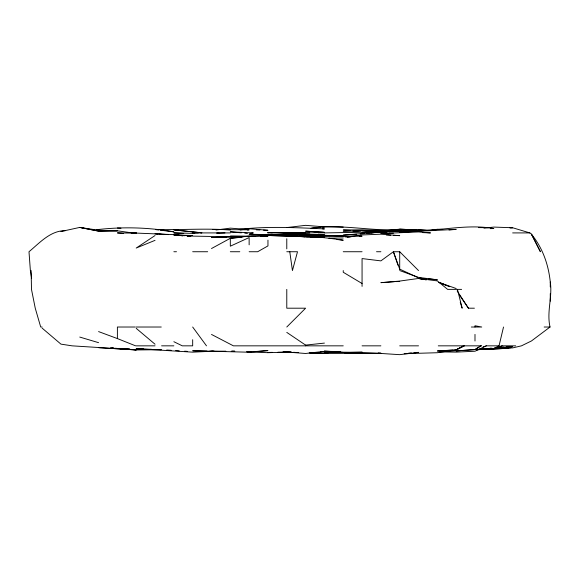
<?xml version="1.0" encoding="UTF-8"?>
<svg xmlns="http://www.w3.org/2000/svg" width="580" height="580" viewBox="0 0 580 580"><rect width="100%" height="100%" fill="white"/><g stroke="black" fill="none" stroke-linecap="round" stroke-linejoin="round"><path stroke-width="0.87" d="M497.401 348.283L493.812 348.457L512.64 347.899L521.471 345.839L531.454 340.96L550.036 327.019C546.512 311.88 552.588 297.105 550.275 281.996C548.477 264.618 542.648 247.849 531.454 234.255L540.408 251.735L531.454 234.03L529.837 232.913L512.64 227.751L493.812 227.085L483.959 228.107M478.58 349.37L493.812 348.558L499.032 345.839L503.52 327.019M286.781 327.019L305.602 308.197L286.781 308.197L286.781 289.376M155.034 235.538L136.213 248.051L155.034 240.352M211.497 248.537L230.318 238.307L249.139 236.038L267.96 236.161L260.79 236.357M404.188 353.706L437.349 352.727L456.17 349.798L463.696 345.839L456.17 349.972L437.349 350.994L452.588 350.023M499.032 345.839L486.359 345.839L474.991 351.241L456.17 352.118L439.147 351.886M456.17 349.798L464.551 345.839M193.415 233.573L194.902 232.913L218.899 232.913M515.7 345.839L502.186 345.839L493.812 348.761L476.789 349.566M483.111 346.898L486.359 345.839M498.002 346.927L502.186 345.839M96.019 229.992L98.571 229.477C123.641 226.737 149.016 227.404 173.855 231.848L160.413 230.195M194.902 232.913L192.676 233.363L173.855 232.913L183.715 233.428M249.973 233.493L253.3 232.913L230.318 231.855L241.352 232.834M429.649 230.564L437.349 229.245L442.728 229.383M240.178 229.948L249.139 228.723L267.96 230.289L263.48 230.115M215.977 230.006L230.318 228.143L247.348 229.419M310.981 228.259C339.858 223.844 368.894 230.912 397.916 229.854M286.781 227.563L305.602 225.337L324.423 226.86L322.632 227.055M345.042 236.952L362.065 234.958L380.886 234.189L399.707 235.661L393.436 235.342M311.873 228.223L320.841 227.251M387.164 230.521L399.707 229.151L429.287 230.543L399.707 229.151M476.789 349.907L492.021 348.246M239.279 229.383C267.539 226.127 296.083 227.614 324.423 228.897L322.632 228.904M286.781 332.391L305.602 345.1L324.423 343.099M510.842 347.71L493.812 349.45L480.37 349.211L483.959 348.87L480.37 349.196M364.668 233.638L360.274 234.001M366.408 233.479C383.728 231.754 401.106 230.434 418.528 230.833C443.657 230.202 468.705 224.054 493.812 228.542L490.23 228.636M476.789 349.602L478.58 349.435M480.37 349.262L484.851 348.848M237.488 237.684L230.318 238.307L230.318 246.188L249.139 237.568L249.139 244.84M239.279 237.532L241.969 237.3M449 229.97L456.17 229.375L399.707 232.239L407.776 232.275M250.93 236.321C281.633 233.885 312.816 235.603 343.244 240.192L336.973 239.518M478.58 349.269L483.959 348.841M247.348 229.963L249.139 229.825L212.396 229.506M408.668 353.104L411.358 352.901M414.048 352.705L418.528 352.364L399.707 354.663L380.886 353.452L320.841 351.473M251.829 351.777L249.139 351.973L267.96 352.691L291.262 352.053M253.619 351.647L267.96 350.595L249.139 352.212L192.676 350.777L207.017 351.132M371.04 232.848L373.723 232.652M379.095 232.268L387.164 231.811L324.423 232.913M324.423 352.908L340.554 351.755L324.423 352.945L310.082 352.879L320.841 352.901M389.847 230.572L392.537 230.383M494.711 347.949L512.64 346.673L506.362 346.992M394.327 281.735L380.886 282.656L399.707 281.075L418.528 278.458L437.349 280.901L447.615 289.376L461.622 289.376M396.125 281.612L399.707 281.365M443.627 351.509L456.17 350.632L448.108 350.661M356.693 234.24L343.244 235.146L380.886 231.964L399.707 231.144L388.955 231.717L396.125 231.362M62.72 231.42L60.929 231.536L79.75 227.418L98.571 230.253L117.392 230.796L132.269 232.913L173.855 234.646L192.676 236.125L239.279 236.923M296.641 233.436L305.602 232.913L267.96 232.413L267.96 232.913L305.602 233.037L324.423 232.428M343.244 231.543L362.065 230.492L399.707 230.202L393.436 230.536M371.026 231.811L362.065 232.319L380.886 230.963L418.528 231.007L405.087 231.13M372.824 231.71L379.095 231.355M347.724 236.93L351.313 236.749M359.382 236.328L362.065 236.19L305.602 236.683L267.96 235.487L324.423 237.292L312.772 237.126M498.3 347.391L503.672 347.123M499.191 348.196L509.051 347.703M216.891 233.276L224.982 232.913M353.104 231.137L361.173 230.804L353.104 231.144M143.383 348.863L136.213 349.131L151.452 349.269M285.889 234.139L267.96 234.777L249.139 234.276L286.781 234.886L267.96 234.777L286.781 233.965L305.602 233.957L296.641 234.03M213.295 351.183L192.676 352.154L136.213 348.638L140.694 348.674M226.737 237.068L211.497 237.539L246.449 236.51M393.436 233.153L380.886 233.523L418.528 231.935L430.483 232.913L422.798 232.609M509.95 227.824L512.64 227.751L509.95 227.751M309.191 235.19L324.423 234.777L305.602 234.907L286.781 233.965L295.742 234.588M362.065 353.06L345.042 353.293L380.886 353.387C356.983 352.807 333.087 354.01 309.191 352.937M65.409 230.68C50.532 230.448 39.563 242.955 29 251.735L30.37 270.555L31.617 278.255M324.423 350.943L343.244 352.423L362.065 351.966M267.96 352.444L272.44 352.357M277.82 352.241L291.262 352.248L286.781 352.067L305.602 353.481L324.423 351.335L332.492 351.429M99.47 231.137L117.392 230.796L98.571 231.087L79.75 227.418L98.571 231.152M318.275 232.87L324.423 232.776M390.746 231.13L401.498 231.159M305.602 233.037L309.785 232.986M328.904 238.141L343.244 237.988M211.497 351.204L214.187 351.19M305.602 236.763L320.841 236.713M225.838 351.19L209.706 351.197M131.943 232.913L136.213 232.913L131.732 232.899M192.676 232.913L198.396 232.913M216.891 232.913L230.318 232.913M267.96 232.913L267.96 232.413L272.245 232.826M512.64 232.913L529.837 232.913M173.855 251.735L176.487 251.735M192.676 251.735L207.676 251.735M230.318 251.735L239.794 251.735M249.139 251.735L257.665 251.735L267.96 245.905L267.96 240.142M286.781 251.735L297.511 251.735L292.436 270.555L289.775 251.735M343.244 251.735L362.065 251.735M376.522 251.735L380.886 251.735M418.528 270.555L399.707 251.735L393.399 251.735L380.886 260.884L362.065 258.571L362.065 286.397M459.744 295.524L468.43 308.197L474.404 308.197M42.108 327.019L40.709 327.019L35.249 308.197L31.487 289.376L31.139 270.555M135.292 327.019L117.392 327.019L117.392 338.575L135.575 345.839M136.213 327.019L161.262 327.019M471.322 327.019L481.733 327.019L474.991 325.757L474.991 327.019M544.156 327.019L550.036 327.019M136.213 345.839L155.034 345.839M161.581 345.839L173.855 345.839M343.244 345.839L233.414 345.839L211.497 334.442M362.065 345.839L380.886 345.839M399.707 345.839L418.528 345.839M438.262 345.839L481.632 345.839M100.362 347.63L72.101 345.839L60.929 344.129L42.108 328.106M112.013 347.71L113.81 347.724M478.58 227.599L488.44 227.694M232.116 351.19L234.798 351.219L231.217 351.19M253.619 236.35L230.318 236.176L255.41 236.357M305.602 236.401L320.841 236.64M418.528 229.985L433.767 230.253M155.933 229.549C180.735 230.079 205.516 228.157 230.318 229.985M131.943 233.044L136.213 233.131L117.392 232.913L123.663 233.486M324.423 226.649L343.244 227.07M343.244 352.423L362.065 352.872M380.886 230.521L362.065 229.825L343.244 230.013L350.414 230.427M256.309 229.832L259.898 229.977M293.06 352.336L298.432 352.56L293.951 352.364M386.265 234.987L390.746 235.212M246.449 351.748L249.139 351.886L247.348 351.77M132.631 349.443L136.213 349.617L133.523 349.472M324.423 232.246L305.602 231.166L323.531 232.312M378.196 352.908L380.886 353.075M157.724 349.472L161.312 349.696L136.213 349.957L98.571 347.623L136.213 349.957L131.732 349.428M166.685 350.03L171.165 350.305M117.392 227.983L120.981 228.215M168.475 234.617L155.034 233.711L157.724 233.987M175.646 350.595L179.234 350.827M184.614 351.183L187.296 351.364M299.331 234.842L304.703 235.219M308.292 236.901L286.781 235.444L297.54 236.35M175.646 235.175L173.855 235.023L192.676 235.48L181.025 235.567L182.816 235.77M181.025 235.611L182.816 235.755M187.296 236.125L189.986 236.343M300.223 236.575L304.703 236.952M311.873 236.937L305.602 236.314L311.873 236.937M179.234 235.19L173.855 234.646L178.335 235.212M181.025 235.379L184.614 235.741M187.296 236.017L190.885 236.379M159.514 234.168L163.995 234.624M419.427 277.943L421.218 278.125M423.908 278.407L426.597 278.683M428.388 278.864L437.349 279.792L418.528 277.407L399.707 270.555M244.804 233.189L247.406 233.457M127.252 348.906L129.942 349.218M155.933 229.644L158.623 229.977M115.601 348.319L129.942 349.269L114.825 348.297M110.548 347.652L112.259 347.913M426.227 279.785L418.528 278.458L422.805 279.212M424.516 279.509L426.227 279.814M79.75 337.067L98.571 342.664M447.173 285.737L438.988 282.431L456.17 288.528M98.571 331.586L117.392 338.575M438.988 282.373L449.623 286.708M417.752 277.486L399.707 269.127L393.399 251.735L397.989 265.256M173.855 341.707L182.279 345.839L192.676 345.839L192.676 339.713M362.065 283.511L343.244 272.259L343.244 270.555M136.213 328.352L155.034 344.23M192.676 327.019L206.487 345.839M457.149 290.885L468.43 308.197M460.245 302.209L462.151 308.197L457.446 289.376M550.275 281.996L550.275 286.911M550.275 293.589L550.275 301.172M474.991 334.385L474.991 341.011M399.707 251.735L399.707 269.439M305.602 345.1L305.602 345.839M286.781 238.75L286.781 248.856M480.907 345.839L474.991 349.566L456.17 350.929L474.991 349.566L480.907 345.839M98.571 229.803L96.867 230.115L98.571 229.803M491.129 348.283L487.541 348.587L491.129 348.268M350.414 236.691L346.833 236.93L350.414 236.676M139.802 349.457L136.213 349.573L139.802 349.457M343.244 235.813L305.602 234.907L343.244 235.813M286.781 352.017L283.2 351.77L286.781 352.017M201.789 232.841L173.855 229.883L201.789 232.826"/></g></svg>
